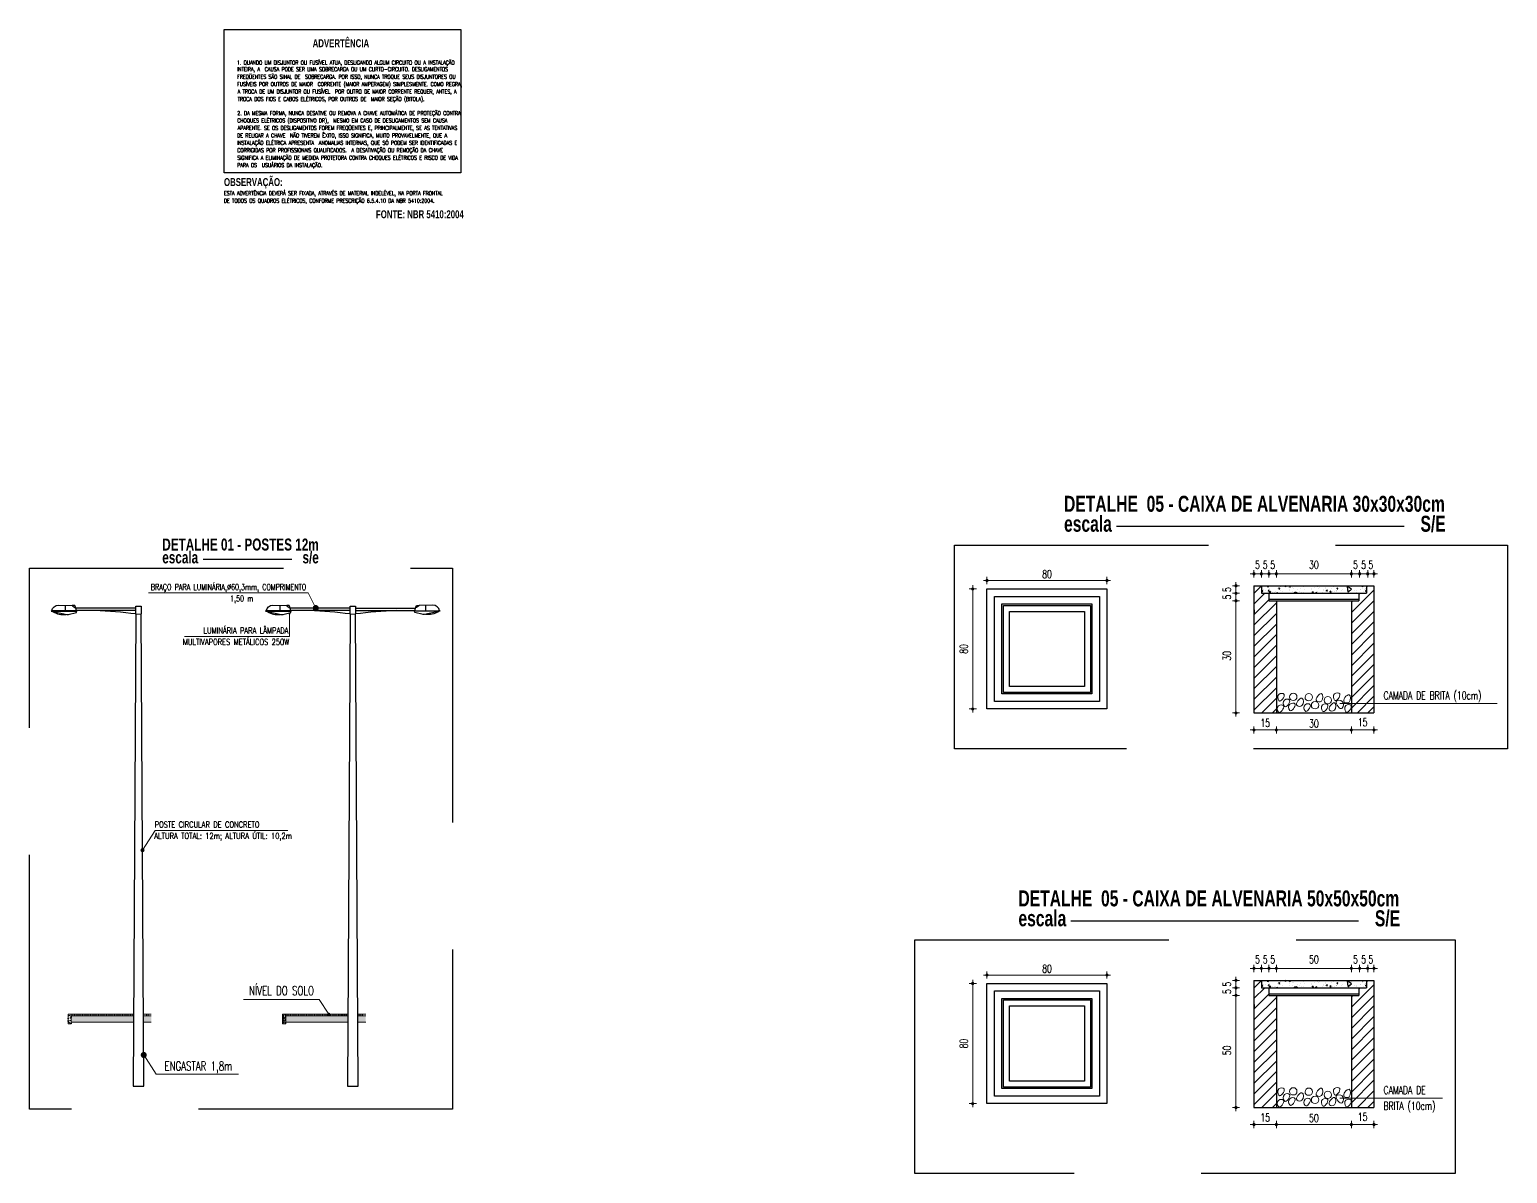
# Model space of a CAD drawing. Header units: millimetres. Extents: x 214 to 1190, y -192 to 1092.
# Drawn here: x 812.22 to 849.17, y 58.65 to 87.23 of the extents above; entities that cross this region are included whole.
import ezdxf
from ezdxf.enums import TextEntityAlignment as Align

# ---------------------------------------------------------------- set-up
doc = ezdxf.new("R2010")
doc.units = ezdxf.units.MM
doc.linetypes.add('OCULTA2', pattern=[4.7625, 3.175, -1.5875])
for name, color, linetype, lineweight in [('I-ARQ', 8, 'Continuous', 0), ('I-CAIXAS', 3, 'Continuous', 30), ('I-LIN_CHAMADA', 9, 'Continuous', 9), ('I-LUMINÁRIA_EXT', 4, 'Continuous', 25), ('I-POSTES', 4, 'Continuous', 25), ('I-TEXTOS', 2, 'Continuous', 25)]:
    doc.layers.add(name, color=color, linetype=linetype, lineweight=lineweight)
doc.styles.add('50', font='ROMANS.SHX', dxfattribs={"width": 0.7, "height": 0.1})
doc.styles.add('ROMANS', font='ROMANS.SHX', dxfattribs={"height": 0.25})
doc.styles.add('SANSSERIFBOLD', font='sasb____.pfb')
pattern_1 = [(82.5, (-244.28382, 263.71158), (-0.0285905079, 0.0267802791), [0, -0.0308864, 0, -0.034544, 0, -0.03302]), (52.5, (-244.28382, 263.71158), (-0.0151208742, 0.065978628), [0, -0.0166624, 0, -0.0278384, 0, -0.010668]), (12.5, (-244.301493, 263.693907), (0.0446639861, 0.044826585), [0, -0.01016, 0, -0.036576, 0, -0.047752]), (2.5, (-244.301493, 263.69391), (0.0305824887, 0.0558040625), [0, -0.00508, 0, -0.0239776, 0, -0.027432])]
pattern_2 = [(82.5, (1649.355626, -1238.875858), (-0.0285905079, 0.0267802791), [0, -0.0308864, 0, -0.034544, 0, -0.03302]), (52.5, (1649.355626, -1238.87586), (-0.0151208742, 0.0659786281), [0, -0.0166624, 0, -0.0278384, 0, -0.010668]), (12.5, (1649.337953, -1238.89353), (0.0446639861, 0.04482658495), [0, -0.01016, 0, -0.036576, 0, -0.047752]), (2.5, (1649.337953, -1238.89353), (0.0305824887, 0.0558040625), [0, -0.00508, 0, -0.0239776, 0, -0.027432])]

# ---------------------------------------------------------------- blocks, each defined once
blk = doc.blocks.new('DOT')
for p, q in [((1.5, 0), (-1.5, 0)), ((0, -1.5), (0, 1.5))]:
    blk.add_line(p, q)
blk.add_circle((0, 0), 0.5)
blk = doc.blocks.new('*X103')
at = {"color": 0}
for p, q in [((52.1331, 182.3296), (52.1298, 182.367)), ((52.1562, 182.3489), (52.13, 182.367)), ((51.5654, 182.3344), (51.5552, 182.3414)), ((51.5552, 182.3259), (51.5653, 182.3344)), ((51.8374, 182.3285), (51.8374, 182.3285)), ((51.9825, 182.3531), (51.9825, 182.3531)), ((52.0102, 182.3331), (52.0102, 182.3331)), ((52.1331, 182.3296), (52.1561, 182.3489)), ((52.2506, 182.3533), (52.2506, 182.3533))]:
    blk.add_line(p, q, dxfattribs=at)
blk = doc.blocks.new('*X104')
at = {"color": 0}
for p, q in [((51.5975, 182.3614), (51.5968, 182.3689)), ((51.6022, 182.3652), (51.597, 182.3688)), ((51.5975, 182.3614), (51.6021, 182.3653)), ((51.616, 182.3659), (51.616, 182.3659)), ((51.6485, 182.3673), (51.6485, 182.3673)), ((51.6612, 182.3671), (51.6612, 182.3671)), ((51.7002, 182.3695), (51.7002, 182.3695)), ((51.7156, 182.3643), (51.715, 182.371)), ((51.7156, 182.3643), (51.7202, 182.3682)), ((51.7204, 182.3681), (51.7161, 182.371)), ((51.7425, 182.3636), (51.7456, 182.3705)), ((51.7425, 182.3636), (51.7484, 182.3648)), ((51.7486, 182.3647), (51.7457, 182.3704)), ((51.8338, 182.3672), (51.8335, 182.371)), ((51.8338, 182.3672), (51.8383, 182.371)), ((51.8385, 182.371), (51.8385, 182.371)), ((51.8568, 182.3675), (51.8568, 182.3675)), ((51.8686, 182.3687), (51.8686, 182.3687)), ((51.9519, 182.3701), (51.9519, 182.371)), ((51.9519, 182.3701), (51.953, 182.371)), ((52.069, 182.3665), (52.069, 182.3665)), ((52.0759, 182.3703), (52.0759, 182.3703)), ((52.0813, 182.3671), (52.0813, 182.3671)), ((52.13, 182.3638), (52.133, 182.3707)), ((52.13, 182.3638), (52.1359, 182.365)), ((52.136, 182.3649), (52.1332, 182.3707)), ((52.2289, 182.3648), (52.2288, 182.371)), ((52.2289, 182.3648), (52.2362, 182.3701)), ((52.2363, 182.37), (52.2351, 182.371)), ((51.5689, 182.3438), (51.5689, 182.3438)), ((51.5822, 182.3408), (51.5822, 182.3408)), ((51.6012, 182.3362), (51.6042, 182.343)), ((51.6012, 182.3362), (51.6071, 182.3373)), ((51.6014, 182.3277), (51.6014, 182.3277)), ((51.6072, 182.3373), (51.6044, 182.343)), ((51.6066, 182.3462), (51.6066, 182.3462)), ((51.6073, 182.3513), (51.6073, 182.3513)), ((51.6104, 182.3233), (51.6101, 182.3346)), ((51.6178, 182.3286), (51.6103, 182.3346)), ((51.6104, 182.3233), (51.6176, 182.3287)), ((51.63, 182.3269), (51.63, 182.3269)), ((51.6434, 182.327), (51.6434, 182.327)), ((51.6495, 182.3317), (51.6495, 182.3317)), ((51.6602, 182.321), (51.6598, 182.3255)), ((51.6652, 182.3218), (51.66, 182.3255)), ((51.6641, 182.321), (51.6651, 182.3219)), ((51.6649, 182.3517), (51.6649, 182.3517)), ((51.6661, 182.3212), (51.6661, 182.3212)), ((51.6719, 182.3499), (51.6749, 182.3567)), ((51.6719, 182.3499), (51.6777, 182.351)), ((51.6779, 182.351), (51.675, 182.3567)), ((51.6827, 182.3631), (51.6827, 182.3631)), ((51.6839, 182.3427), (51.6839, 182.3427)), ((51.6974, 182.3356), (51.6974, 182.3356)), ((51.738, 182.3604), (51.738, 182.3604)), ((51.7395, 182.3244), (51.7395, 182.3244)), ((51.7444, 182.3494), (51.7444, 182.3494)), ((51.7455, 182.3396), (51.7455, 182.3396)), ((51.7607, 182.336), (51.7607, 182.336)), ((51.7608, 182.3596), (51.7608, 182.3596)), ((51.7688, 182.3548), (51.7688, 182.3548)), ((51.772, 182.3259), (51.772, 182.3259)), ((51.7786, 182.321), (51.778, 182.3284)), ((51.7834, 182.3247), (51.7781, 182.3284)), ((51.7788, 182.321), (51.7832, 182.3248)), ((51.7874, 182.321), (51.7873, 182.3271)), ((51.7949, 182.3212), (51.7874, 182.3271)), ((51.7934, 182.3434), (51.7934, 182.3434)), ((51.7945, 182.321), (51.7948, 182.3212)), ((51.8057, 182.3355), (51.8057, 182.3355)), ((51.8147, 182.3529), (51.8147, 182.3529)), ((51.8237, 182.3281), (51.8237, 182.3281)), ((51.8374, 182.3285), (51.8374, 182.3285)), ((51.8415, 182.3475), (51.8415, 182.3475)), ((51.8674, 182.3218), (51.8674, 182.3218)), ((51.8894, 182.3513), (51.8894, 182.3513)), ((51.8912, 182.3443), (51.8912, 182.3443)), ((51.8918, 182.3272), (51.8918, 182.3272)), ((51.8968, 182.3238), (51.8961, 182.3313)), ((51.9015, 182.3277), (51.8963, 182.3313)), ((51.8968, 182.3238), (51.9014, 182.3277)), ((51.8972, 182.3313), (51.8972, 182.3313)), ((51.9067, 182.3579), (51.9067, 182.3579)), ((51.918, 182.3226), (51.921, 182.3295)), ((51.918, 182.3226), (51.9238, 182.3238)), ((51.924, 182.3237), (51.9211, 182.3294)), ((51.9296, 182.3327), (51.9296, 182.3327)), ((51.9311, 182.3633), (51.9311, 182.3633)), ((51.9374, 182.3554), (51.9374, 182.3554)), ((51.9453, 182.3619), (51.9453, 182.3619)), ((51.9621, 182.3289), (51.9621, 182.3289)), ((51.9679, 182.3441), (51.9679, 182.3441)), ((51.968, 182.3375), (51.968, 182.3375)), ((51.9814, 182.335), (51.9814, 182.335)), ((51.9853, 182.3592), (51.9853, 182.3592)), ((51.9886, 182.3364), (51.9917, 182.3432)), ((51.9886, 182.3364), (51.9945, 182.3375)), ((51.9947, 182.3375), (51.9918, 182.3432)), ((52.0149, 182.3267), (52.0143, 182.3342)), ((52.0197, 182.3306), (52.0144, 182.3342)), ((52.0149, 182.3267), (52.0195, 182.3306)), ((52.022, 182.3544), (52.022, 182.3544)), ((52.0296, 182.3303), (52.0296, 182.3303)), ((52.0334, 182.3633), (52.0334, 182.3633)), ((52.0447, 182.33), (52.0447, 182.33)), ((52.054, 182.3357), (52.054, 182.3357)), ((52.0548, 182.3382), (52.0548, 182.3382)), ((52.0581, 182.3368), (52.0581, 182.3368)), ((52.0593, 182.3501), (52.0624, 182.357)), ((52.0593, 182.3501), (52.0652, 182.3512)), ((52.0653, 182.3512), (52.0625, 182.3569)), ((52.0873, 182.3396), (52.0873, 182.3396)), ((52.0986, 182.3459), (52.0986, 182.3459)), ((52.1213, 182.3215), (52.1213, 182.3215)), ((52.1302, 182.3526), (52.1302, 182.3526)), ((52.1331, 182.3296), (52.1324, 182.3371)), ((52.1378, 182.3335), (52.1326, 182.3371)), ((52.1331, 182.3296), (52.1377, 182.3335)), ((52.1387, 182.3247), (52.1387, 182.3247)), ((52.139, 182.3419), (52.139, 182.3419)), ((52.1527, 182.3635), (52.1527, 182.3635)), ((52.154, 182.3447), (52.154, 182.3447)), ((52.1754, 182.3391), (52.1754, 182.3391)), ((52.1866, 182.3285), (52.1866, 182.3285)), ((52.1919, 182.3388), (52.1919, 182.3388)), ((52.2125, 182.3451), (52.2125, 182.3451)), ((52.2163, 182.3443), (52.2163, 182.3443)), ((52.2294, 182.356), (52.2294, 182.356)), ((52.2347, 182.3326), (52.2347, 182.3326)), ((52.2449, 182.3465), (52.2449, 182.3465)), ((52.25, 182.3526), (52.25, 182.3526)), ((52.2513, 182.3326), (52.2506, 182.34)), ((52.2552, 182.3369), (52.2507, 182.34)), ((52.2513, 182.3326), (52.2552, 182.3358)), ((52.252, 182.3316), (52.252, 182.3316)), ((52.2531, 182.325), (52.2531, 182.325))]:
    blk.add_line(p, q, dxfattribs=at)
blk = doc.blocks.new('viaria')
at = {"ltscale": 10}
for p, q in [((-174.857, -1987.302), (-174.857, -1987.135)), ((-175.303, -1987.322), (-174.507, -1987.322))]:
    blk.add_line(p, q, dxfattribs=at)
for points in [[(-175.285, -1987.302, -0.398556), (-175.083, -1987.132), (-174.65, -1987.138, 0.216343), (-174.54, -1987.206)], [(-174.526, -1987.302, 0.134831), (-174.569, -1987.141), (-174.648, -1987.141)], [(-175.307, -1987.317), (-175.303, -1987.322), (-174.82, -1987.422, 0.119614), (-174.763, -1987.419)], [(-175.252, -1987.333, 0.176119), (-174.846, -1987.417)]]:
    blk.add_lwpolyline(points, format="xyb", dxfattribs=at)
blk.add_lwpolyline([(-174.772, -1987.421), (-174.517, -1987.356), (-174.507, -1987.322), (-174.507, -1987.317), (-174.516, -1987.302), (-175.298, -1987.302), (-175.307, -1987.317), (-174.507, -1987.317)], dxfattribs=at)

msp = doc.modelspace()

# ---------------------------------------------------------------- hatches: boundary and pattern name
at = {"layer": 'I-ARQ'}
h = msp.add_hatch(dxfattribs=at)
h.set_pattern_fill('AR-CONC', color=256, scale=0.0008, style=0)
h.set_pattern_definition([(50, (813.18595, 62.38676), (0.14575, -0.01275), [0.01524, -0.16764]), (355, (813.18595, 62.38676), (-0.02819, 0.152845), [0.01219, -0.13411]), (100.45, (813.1981, 62.3857), (0.117554, 0.14009), [0.01295, -0.14247]), (46.18, (813.18595, 62.4274), (0.21686, -0.03363), [0.02286, -0.25146]), (96.64, (813.20402, 62.4246), (0.18992, 0.19794), [0.01943, -0.21371]), (351.18, (813.18595, 62.4274), (0.18992, 0.19794), [0.01829, -0.20117]), (21, (813.20627, 62.41724), (0.12129, -0.08181), [0.01524, -0.16764]), (326, (813.20627, 62.41724), (0.04944, 0.14735), [0.01219, -0.13411]), (71.45, (813.21638, 62.41042), (0.17073, 0.06554), [0.01295, -0.14247]), (37.5, (813.18595, 62.38676), (0.002471, 0.067644), [0, -0.132486, 0, -0.136144, 0, -0.13462]), (7.5, (813.18595, 62.38676), (0.053456, 0.080144), [0, -0.077622, 0, -0.129438, 0, -0.051308]), (327.5, (813.140635, 62.38676), (0.108472, -0.004583), [0, -0.0508, 0, -0.158496, 0, -0.210312]), (317.5, (813.120315, 62.38676), (0.118503, 0.02034), [0, -0.06604, 0, -0.105258, 0, -0.149352])])
h.paths.add_polyline_path([(813.266, 62.627), (813.186, 62.627), (813.186, 62.547), (813.186, 62.387), (813.266, 62.387)])
h = msp.add_hatch(dxfattribs=at)
h.set_pattern_fill('AR-SAND', color=256, scale=0.0008, angle=45, style=0)
h.set_pattern_definition([(82.5, (952.26932, 1662.54371), (-0.0285905079, 0.0267802791), [0, -0.0308864, 0, -0.034544, 0, -0.03302]), (52.5, (952.26932, 1662.54371), (-0.0151208742, 0.0659786281), [0, -0.0166624, 0, -0.0278384, 0, -0.010668]), (12.5, (952.251646, 1662.526038), (0.0446639861, 0.04482658495), [0, -0.01016, 0, -0.036576, 0, -0.047752]), (2.5, (952.251646, 1662.52604), (0.0305824887, 0.0558040625), [0, -0.00508, 0, -0.0239776, 0, -0.027432])])
h.paths.add_polyline_path([(814.819, 62.427), (814.82, 62.587), (813.266, 62.587), (813.266, 62.427)])
h.paths.add_polyline_path([(815.266, 62.427), (815.266, 62.587), (815.072, 62.587), (815.073, 62.427)])
h = msp.add_hatch(dxfattribs=at)
h.set_pattern_fill('AR-SAND', color=256, scale=0.0008, angle=45, style=0)
h.set_pattern_definition(pattern_2)
h.paths.add_polyline_path([(818.625, 62.627), (818.545, 62.627), (818.545, 62.547), (818.545, 62.387), (818.625, 62.387)])
h = msp.add_hatch(dxfattribs=at)
h.set_pattern_fill('AR-SAND', color=256, scale=0.0008, angle=45, style=0)
h.set_pattern_definition(pattern_2)
h.paths.add_polyline_path([(818.625, 62.627), (818.545, 62.627), (818.545, 62.547), (818.545, 62.387), (818.625, 62.387)])
h = msp.add_hatch(dxfattribs=at)
h.set_pattern_fill('AR-SAND', color=256, scale=0.0008, angle=45, style=0)
h.set_pattern_definition(pattern_1)
h.paths.add_polyline_path([(820.178, 62.427), (820.179, 62.587), (818.625, 62.587), (818.625, 62.427)])
h.paths.add_polyline_path([(820.625, 62.427), (820.625, 62.587), (820.432, 62.587), (820.433, 62.427)])
h = msp.add_hatch(dxfattribs=at)
h.set_pattern_fill('AR-SAND', color=256, scale=0.0008, angle=45, style=0)
h.set_pattern_definition(pattern_1)
h.paths.add_polyline_path([(820.178, 62.427), (820.179, 62.587), (818.625, 62.587), (818.625, 62.427)])
h.paths.add_polyline_path([(820.625, 62.427), (820.625, 62.587), (820.432, 62.587), (820.433, 62.427)])
at = {"layer": 'I-LIN_CHAMADA'}
h = msp.add_hatch(color=256, dxfattribs=at)
edge = h.paths.add_edge_path()
edge.add_arc((819.376, 72.776), 0.0762, 0, 360)
h = msp.add_hatch(color=256, dxfattribs=at)
edge = h.paths.add_edge_path()
edge.add_arc((818.719, 72.64), 0.0254, 0, 360)
for points in [[(815.097, 66.726, -1), (814.995, 66.726, -1)], [(819.667, 62.627, 1), (819.744, 62.627, 1)], [(819.686, 62.627, 1), (819.724, 62.627, 1)], [(819.686, 62.627, 1), (819.724, 62.627, 1)]]:
    msp.add_hatch(color=256, dxfattribs=at).paths.add_polyline_path(points)
h = msp.add_hatch(color=256, dxfattribs=at)
edge = h.paths.add_edge_path()
edge.add_arc((815.077, 61.609), 0.0762, 0, 360)

# ---------------------------------------------------------------- linework, layer by layer
at = {"linetype": 'OCULTA2', "ltscale": 2}
for p, q in [((817.09, 87.23), (823.006, 87.23)), ((817.09, 83.648), (817.09, 87.23)), ((823.006, 87.23), (823.006, 83.648)), ((823.006, 83.648), (817.09, 83.648))]:
    msp.add_line(p, q, dxfattribs=at)
at = {"ltscale": 10}
for p, q in [((814.88, 72.627), (814.881, 72.827)), ((814.881, 72.827), (815.009, 72.827)), ((815.009, 72.827), (815.01, 72.628)), ((820.24, 72.627), (820.241, 72.827)), ((820.241, 72.827), (820.369, 72.827)), ((820.369, 72.827), (820.37, 72.628)), ((814.88, 72.627), (815.01, 72.628)), ((820.24, 72.627), (820.37, 72.628))]:
    msp.add_line(p, q, dxfattribs=at)
for p, q in [((814.881, 72.776), (813.381, 72.776)), ((814.881, 72.776), (813.381, 72.776)), ((814.881, 72.716), (813.389, 72.716)), ((814.881, 72.716), (813.389, 72.716)), ((820.24, 72.776), (818.74, 72.776)), ((820.24, 72.776), (818.74, 72.776)), ((820.24, 72.716), (818.748, 72.716)), ((820.24, 72.716), (818.748, 72.716)), ((820.369, 72.776), (821.869, 72.776)), ((820.369, 72.776), (821.869, 72.776)), ((820.369, 72.716), (821.861, 72.716)), ((820.369, 72.716), (821.861, 72.716)), ((819.985, 62.587), (819.985, 62.627)), ((819.985, 62.587), (819.985, 62.627)), ((819.985, 62.587), (819.985, 62.627)), ((820.025, 62.587), (820.025, 62.627)), ((820.025, 62.587), (820.025, 62.627)), ((820.025, 62.587), (820.025, 62.627)), ((820.065, 62.587), (820.065, 62.627)), ((820.065, 62.587), (820.065, 62.627)), ((820.065, 62.587), (820.065, 62.627)), ((820.105, 62.587), (820.105, 62.627)), ((820.105, 62.587), (820.105, 62.627)), ((820.105, 62.587), (820.105, 62.627)), ((820.145, 62.587), (820.145, 62.627)), ((820.145, 62.587), (820.145, 62.627)), ((820.145, 62.587), (820.145, 62.627))]:
    msp.add_line(p, q)
at = {"linetype": 'OCULTA2', "ltscale": 2}
for points in [[(835.342, 74.348), (849.168, 74.348), (849.168, 69.256), (835.342, 69.256)], [(812.222, 73.77), (822.799, 73.77), (822.799, 60.259), (812.222, 60.259)], [(834.357, 64.489), (847.861, 64.489), (847.861, 58.649), (834.357, 58.649)]]:
    msp.add_lwpolyline(points, close=True, dxfattribs=at)
for centre, start, end in [((813.06, 57.691), 83.0532, 86.951), ((813.06, 57.691), 83.0532, 86.951), ((818.419, 57.691), 83.0532, 86.951), ((818.419, 57.691), 83.0532, 86.951), ((822.19, 57.691), 93.049, 96.9468), ((822.19, 57.691), 93.049, 96.9468)]:
    msp.add_arc(centre, 15.047, start, end)
at = {"layer": 'I-ARQ'}
for p, q in [((813.186, 62.627), (813.186, 62.387)), ((813.266, 62.627), (813.186, 62.627)), ((813.186, 62.627), (813.186, 62.547)), ((813.266, 62.387), (813.266, 62.627)), ((813.266, 62.627), (814.82, 62.627)), ((813.266, 62.587), (814.82, 62.587)), ((813.306, 62.587), (813.306, 62.627)), ((813.346, 62.587), (813.346, 62.627)), ((813.386, 62.587), (813.386, 62.627)), ((813.426, 62.587), (813.426, 62.627)), ((813.466, 62.587), (813.466, 62.627)), ((813.506, 62.587), (813.506, 62.627)), ((813.546, 62.587), (813.546, 62.627)), ((813.586, 62.587), (813.586, 62.627)), ((813.626, 62.587), (813.626, 62.627)), ((813.666, 62.587), (813.666, 62.627)), ((813.706, 62.587), (813.706, 62.627)), ((813.746, 62.587), (813.746, 62.627)), ((813.786, 62.587), (813.786, 62.627)), ((813.826, 62.587), (813.826, 62.627)), ((813.866, 62.587), (813.866, 62.627)), ((813.906, 62.587), (813.906, 62.627)), ((813.946, 62.587), (813.946, 62.627)), ((813.986, 62.587), (813.986, 62.627)), ((814.026, 62.587), (814.026, 62.627)), ((814.066, 62.587), (814.066, 62.627)), ((814.106, 62.587), (814.106, 62.627)), ((814.146, 62.587), (814.146, 62.627)), ((814.186, 62.587), (814.186, 62.627)), ((814.226, 62.587), (814.226, 62.627)), ((814.266, 62.587), (814.266, 62.627)), ((814.306, 62.587), (814.306, 62.627)), ((814.346, 62.587), (814.346, 62.627)), ((814.386, 62.587), (814.386, 62.627)), ((814.426, 62.587), (814.426, 62.627)), ((814.466, 62.587), (814.466, 62.627)), ((814.506, 62.587), (814.506, 62.627)), ((814.546, 62.587), (814.546, 62.627)), ((814.586, 62.587), (814.586, 62.627)), ((814.626, 62.587), (814.626, 62.627)), ((814.666, 62.587), (814.666, 62.627)), ((814.706, 62.587), (814.706, 62.627)), ((814.746, 62.587), (814.746, 62.627)), ((814.786, 62.587), (814.786, 62.627)), ((815.072, 62.627), (815.266, 62.627)), ((815.072, 62.587), (815.266, 62.587)), ((815.146, 62.587), (815.146, 62.627)), ((815.186, 62.587), (815.186, 62.627)), ((818.545, 62.627), (818.545, 62.387)), ((818.625, 62.627), (818.545, 62.627)), ((818.545, 62.627), (818.545, 62.547)), ((818.545, 62.627), (818.545, 62.387)), ((818.625, 62.627), (818.545, 62.627)), ((818.545, 62.627), (818.545, 62.547)), ((818.625, 62.387), (818.625, 62.627)), ((818.625, 62.627), (820.18, 62.627)), ((818.625, 62.387), (818.625, 62.627)), ((818.625, 62.627), (820.18, 62.627)), ((818.625, 62.587), (820.179, 62.587)), ((818.625, 62.587), (820.179, 62.587)), ((818.665, 62.587), (818.665, 62.627)), ((818.665, 62.587), (818.665, 62.627)), ((818.705, 62.587), (818.705, 62.627)), ((818.705, 62.587), (818.705, 62.627)), ((818.745, 62.587), (818.745, 62.627)), ((818.745, 62.587), (818.745, 62.627)), ((818.785, 62.587), (818.785, 62.627)), ((818.785, 62.587), (818.785, 62.627)), ((818.825, 62.587), (818.825, 62.627)), ((818.825, 62.587), (818.825, 62.627)), ((818.865, 62.587), (818.865, 62.627)), ((818.865, 62.587), (818.865, 62.627)), ((818.905, 62.587), (818.905, 62.627)), ((818.905, 62.587), (818.905, 62.627)), ((818.945, 62.587), (818.945, 62.627)), ((818.945, 62.587), (818.945, 62.627)), ((818.985, 62.587), (818.985, 62.627)), ((818.985, 62.587), (818.985, 62.627)), ((819.025, 62.587), (819.025, 62.627)), ((819.025, 62.587), (819.025, 62.627)), ((819.065, 62.587), (819.065, 62.627)), ((819.065, 62.587), (819.065, 62.627)), ((819.105, 62.587), (819.105, 62.627)), ((819.105, 62.587), (819.105, 62.627)), ((819.145, 62.587), (819.145, 62.627)), ((819.145, 62.587), (819.145, 62.627)), ((819.185, 62.587), (819.185, 62.627)), ((819.185, 62.587), (819.185, 62.627)), ((819.225, 62.587), (819.225, 62.627)), ((819.225, 62.587), (819.225, 62.627)), ((819.265, 62.587), (819.265, 62.627)), ((819.265, 62.587), (819.265, 62.627)), ((819.305, 62.587), (819.305, 62.627)), ((819.305, 62.587), (819.305, 62.627)), ((819.345, 62.587), (819.345, 62.627)), ((819.345, 62.587), (819.345, 62.627)), ((819.385, 62.587), (819.385, 62.627)), ((819.385, 62.587), (819.385, 62.627)), ((819.425, 62.587), (819.425, 62.627)), ((819.425, 62.587), (819.425, 62.627)), ((819.465, 62.587), (819.465, 62.627)), ((819.465, 62.587), (819.465, 62.627)), ((819.505, 62.587), (819.505, 62.627)), ((819.505, 62.587), (819.505, 62.627)), ((819.545, 62.587), (819.545, 62.627)), ((819.545, 62.587), (819.545, 62.627)), ((819.585, 62.587), (819.585, 62.627)), ((819.585, 62.587), (819.585, 62.627)), ((819.625, 62.587), (819.625, 62.627)), ((819.625, 62.587), (819.625, 62.627)), ((819.665, 62.587), (819.665, 62.627)), ((819.665, 62.587), (819.665, 62.627)), ((819.705, 62.587), (819.705, 62.627)), ((819.705, 62.587), (819.705, 62.627)), ((819.745, 62.587), (819.745, 62.627)), ((819.745, 62.587), (819.745, 62.627)), ((819.785, 62.587), (819.785, 62.627)), ((819.785, 62.587), (819.785, 62.627)), ((819.825, 62.587), (819.825, 62.627)), ((819.825, 62.587), (819.825, 62.627)), ((819.865, 62.587), (819.865, 62.627)), ((819.865, 62.587), (819.865, 62.627)), ((819.905, 62.587), (819.905, 62.627)), ((819.905, 62.587), (819.905, 62.627)), ((819.945, 62.587), (819.945, 62.627)), ((819.945, 62.587), (819.945, 62.627)), ((820.431, 62.627), (820.625, 62.627)), ((820.431, 62.627), (820.625, 62.627)), ((820.432, 62.587), (820.625, 62.587)), ((820.432, 62.587), (820.625, 62.587)), ((820.465, 62.587), (820.465, 62.627)), ((820.465, 62.587), (820.465, 62.627)), ((820.505, 62.587), (820.505, 62.627)), ((820.505, 62.587), (820.505, 62.627)), ((820.545, 62.587), (820.545, 62.627)), ((820.545, 62.587), (820.545, 62.627)), ((813.186, 62.387), (813.266, 62.387)), ((813.266, 62.427), (814.819, 62.427)), ((815.073, 62.427), (815.266, 62.427)), ((818.545, 62.387), (818.625, 62.387)), ((818.545, 62.387), (818.625, 62.387)), ((818.625, 62.427), (820.178, 62.427)), ((818.625, 62.427), (820.178, 62.427)), ((820.433, 62.427), (820.625, 62.427)), ((820.433, 62.427), (820.625, 62.427))]:
    msp.add_line(p, q, dxfattribs=at)
at = {"layer": 'I-CAIXAS'}
for p, q in [((836.157, 73.254), (839.157, 73.254)), ((836.157, 70.254), (836.157, 73.254)), ((839.157, 73.254), (839.157, 70.254)), ((842.83, 73.332), (845.83, 73.332)), ((842.83, 73.332), (842.83, 70.157)), ((843.018, 73.332), (843.018, 73.145)), ((845.643, 73.301), (845.674, 73.332)), ((845.643, 73.332), (845.643, 73.145)), ((845.83, 73.332), (845.83, 70.157)), ((836.345, 73.067), (838.97, 73.067)), ((836.345, 70.442), (836.345, 73.067)), ((836.532, 72.879), (838.782, 72.879)), ((836.532, 70.629), (836.532, 72.879)), ((836.57, 72.842), (838.745, 72.842)), ((836.57, 70.667), (836.57, 72.842)), ((838.745, 72.842), (838.745, 70.667)), ((838.782, 72.879), (838.782, 70.629)), ((838.97, 73.067), (838.97, 70.442)), ((843.018, 73.145), (845.643, 73.145)), ((843.205, 73.145), (843.205, 72.957)), ((843.205, 72.995), (845.455, 72.995)), ((843.205, 72.957), (845.455, 72.957)), ((843.393, 72.957), (843.393, 70.157)), ((845.268, 72.926), (845.299, 72.957)), ((845.268, 72.957), (845.268, 70.157)), ((845.455, 73.145), (845.455, 72.957)), ((845.455, 73.114), (845.486, 73.145)), ((836.72, 72.692), (838.595, 72.692)), ((836.72, 70.817), (836.72, 72.692)), ((838.595, 72.692), (838.595, 70.817)), ((842.835, 72.731), (842.835, 72.656)), ((845.827, 72.731), (845.827, 72.656)), ((838.782, 70.629), (836.532, 70.629)), ((838.745, 70.667), (836.57, 70.667)), ((838.595, 70.817), (836.72, 70.817)), ((839.157, 70.254), (836.157, 70.254)), ((838.97, 70.442), (836.345, 70.442)), ((842.83, 70.157), (845.83, 70.157)), ((836.157, 63.395), (839.157, 63.395)), ((836.157, 60.395), (836.157, 63.395)), ((836.345, 63.208), (838.97, 63.208)), ((836.345, 60.583), (836.345, 63.208)), ((838.97, 63.208), (838.97, 60.583)), ((839.157, 63.395), (839.157, 60.395)), ((842.83, 63.473), (845.83, 63.473)), ((842.83, 63.473), (842.83, 60.298)), ((843.018, 63.473), (843.018, 63.286)), ((843.018, 63.286), (845.643, 63.286)), ((843.205, 63.286), (843.205, 63.098)), ((845.455, 63.286), (845.455, 63.098)), ((845.455, 63.255), (845.486, 63.286)), ((845.643, 63.442), (845.674, 63.473)), ((845.643, 63.473), (845.643, 63.286)), ((845.83, 63.473), (845.83, 60.298)), ((836.532, 63.02), (838.782, 63.02)), ((836.532, 60.77), (836.532, 63.02)), ((836.57, 62.983), (838.745, 62.983)), ((836.57, 60.808), (836.57, 62.983)), ((836.72, 62.833), (838.595, 62.833)), ((836.72, 60.958), (836.72, 62.833)), ((838.595, 62.833), (838.595, 60.958)), ((838.745, 62.983), (838.745, 60.808)), ((838.782, 63.02), (838.782, 60.77)), ((842.835, 62.872), (842.835, 62.797)), ((843.205, 63.136), (845.455, 63.136)), ((843.205, 63.098), (845.455, 63.098)), ((843.393, 63.098), (843.393, 60.298)), ((845.268, 63.067), (845.299, 63.098)), ((845.268, 63.098), (845.268, 60.298)), ((845.827, 62.872), (845.827, 62.797)), ((838.782, 60.77), (836.532, 60.77)), ((838.745, 60.808), (836.57, 60.808)), ((838.595, 60.958), (836.72, 60.958)), ((839.157, 60.395), (836.157, 60.395)), ((838.97, 60.583), (836.345, 60.583)), ((842.83, 60.298), (845.83, 60.298))]:
    msp.add_line(p, q, dxfattribs=at)
at = {"layer": 'I-CAIXAS', "color": 9, "lineweight": 0}
for p, q in [((842.83, 73.14), (843.018, 73.328)), ((845.268, 72.661), (845.83, 73.224)), ((842.83, 72.875), (843.1, 73.145)), ((842.83, 72.61), (843.205, 72.985)), ((842.83, 72.345), (843.393, 72.907)), ((845.268, 72.396), (845.83, 72.958)), ((842.83, 72.08), (843.393, 72.642)), ((845.268, 72.131), (845.83, 72.693)), ((845.268, 71.866), (845.83, 72.428)), ((842.83, 71.815), (843.393, 72.377)), ((842.83, 71.549), (843.393, 72.112)), ((845.268, 71.6), (845.83, 72.163)), ((842.83, 71.284), (843.393, 71.847)), ((845.268, 71.335), (845.83, 71.898)), ((842.83, 71.019), (843.393, 71.582)), ((842.83, 70.754), (843.393, 71.316)), ((845.268, 71.07), (845.83, 71.633)), ((845.268, 70.805), (845.83, 71.367)), ((842.83, 70.489), (843.393, 71.051)), ((845.268, 70.54), (845.83, 71.102)), ((842.83, 70.224), (843.393, 70.786)), ((845.268, 70.275), (845.83, 70.837)), ((845.416, 70.157), (845.83, 70.572)), ((843.029, 70.157), (843.393, 70.521)), ((843.294, 70.157), (843.393, 70.256)), ((845.681, 70.157), (845.83, 70.307)), ((842.83, 63.281), (843.018, 63.469)), ((842.83, 63.016), (843.1, 63.286)), ((845.268, 62.802), (845.83, 63.364)), ((842.83, 62.751), (843.205, 63.126)), ((842.83, 62.486), (843.393, 63.048)), ((845.268, 62.537), (845.83, 63.099)), ((845.268, 62.272), (845.83, 62.834)), ((842.83, 62.221), (843.393, 62.783)), ((842.83, 61.955), (843.393, 62.518)), ((845.268, 62.006), (845.83, 62.569)), ((842.83, 61.69), (843.393, 62.253)), ((845.268, 61.741), (845.83, 62.304)), ((842.83, 61.425), (843.393, 61.988)), ((842.83, 61.16), (843.393, 61.722)), ((845.268, 61.476), (845.83, 62.039)), ((845.268, 61.211), (845.83, 61.774)), ((842.83, 60.895), (843.393, 61.457)), ((845.268, 60.946), (845.83, 61.508)), ((842.83, 60.63), (843.393, 61.192)), ((845.268, 60.681), (845.83, 61.243)), ((845.268, 60.416), (845.83, 60.978)), ((842.83, 60.364), (843.393, 60.927)), ((843.029, 60.298), (843.393, 60.662)), ((845.416, 60.298), (845.83, 60.713)), ((843.294, 60.298), (843.393, 60.397)), ((845.681, 60.298), (845.83, 60.448))]:
    msp.add_line(p, q, dxfattribs=at)
for points, start_tangent, end_tangent in [([(843.454, 70.462), (843.454, 70.619), (843.585, 70.619), (843.454, 70.462)], (-0.62762, 0.77852), (-0.62762, 0.77852)), ([(843.748, 70.491), (843.881, 70.491), (843.881, 70.625), (843.751, 70.625), (843.748, 70.491)], (0.788694, -0.614785), (0.788694, -0.614785)), ([(844.133, 70.483), (844.267, 70.483), (844.267, 70.616), (844.136, 70.616), (844.133, 70.483)], (0.788694, -0.614785), (0.788694, -0.614785)), ([(844.399, 70.453), (844.519, 70.453), (844.519, 70.637), (844.399, 70.453)], (0.725188, -0.688551), (0.725188, -0.688551)), ([(844.61, 70.406), (844.744, 70.406), (844.744, 70.539), (844.613, 70.539), (844.61, 70.406)], (0.788694, -0.614785), (0.788694, -0.614785)), ([(844.845, 70.474), (844.845, 70.631), (844.975, 70.631), (844.845, 70.474)], (-0.62762, 0.77852), (-0.62762, 0.77852)), ([(845.087, 70.426), (845.207, 70.426), (845.207, 70.611), (845.087, 70.426)], (0.725188, -0.688551), (0.725188, -0.688551)), ([(843.443, 70.177), (843.443, 70.334), (843.573, 70.334), (843.443, 70.177)], (-0.62762, 0.77852), (-0.62762, 0.77852)), ([(843.591, 70.32), (843.591, 70.477), (843.721, 70.477), (843.591, 70.32)], (-0.62762, 0.77852), (-0.62762, 0.77852)), ([(843.727, 70.219), (843.727, 70.376), (843.858, 70.376), (843.727, 70.219)], (-0.62762, 0.77852), (-0.62762, 0.77852)), ([(843.91, 70.338), (844.03, 70.338), (844.03, 70.522), (843.91, 70.338)], (0.725188, -0.688551), (0.725188, -0.688551)), ([(844.107, 70.204), (844.107, 70.361), (844.237, 70.361), (844.107, 70.204)], (-0.62762, 0.77852), (-0.62762, 0.77852)), ([(844.29, 70.281), (844.424, 70.281), (844.424, 70.414), (844.293, 70.414), (844.29, 70.281)], (0.788694, -0.614785), (0.788694, -0.614785)), ([(844.545, 70.198), (844.545, 70.355), (844.676, 70.355), (844.545, 70.198)], (-0.62762, 0.77852), (-0.62762, 0.77852)), ([(844.722, 70.222), (844.842, 70.222), (844.842, 70.406), (844.722, 70.222)], (0.725188, -0.688551), (0.725188, -0.688551)), ([(845.037, 70.275), (845.037, 70.444), (844.889, 70.444), (845.037, 70.275)], (0.634193, 0.773175), (0.634193, 0.773175)), ([(845.129, 70.18), (845.129, 70.337), (845.26, 70.337), (845.129, 70.18)], (-0.62762, 0.77852), (-0.62762, 0.77852)), ([(843.454, 60.603), (843.454, 60.76), (843.585, 60.76), (843.454, 60.603)], (-0.62762, 0.77852), (-0.62762, 0.77852)), ([(843.591, 60.461), (843.591, 60.618), (843.721, 60.618), (843.591, 60.461)], (-0.62762, 0.77852), (-0.62762, 0.77852)), ([(843.748, 60.632), (843.881, 60.632), (843.881, 60.766), (843.751, 60.766), (843.748, 60.632)], (0.788694, -0.614785), (0.788694, -0.614785)), ([(843.91, 60.478), (844.03, 60.478), (844.03, 60.663), (843.91, 60.478)], (0.725188, -0.688551), (0.725188, -0.688551)), ([(844.133, 60.623), (844.267, 60.623), (844.267, 60.757), (844.136, 60.757), (844.133, 60.623)], (0.788694, -0.614785), (0.788694, -0.614785)), ([(844.399, 60.594), (844.519, 60.594), (844.519, 60.778), (844.399, 60.594)], (0.725188, -0.688551), (0.725188, -0.688551)), ([(844.61, 60.546), (844.744, 60.546), (844.744, 60.68), (844.613, 60.68), (844.61, 60.546)], (0.788694, -0.614785), (0.788694, -0.614785)), ([(844.845, 60.615), (844.845, 60.772), (844.975, 60.772), (844.845, 60.615)], (-0.62762, 0.77852), (-0.62762, 0.77852)), ([(845.037, 60.416), (845.037, 60.585), (844.889, 60.585), (845.037, 60.416)], (0.634193, 0.773175), (0.634193, 0.773175)), ([(845.087, 60.567), (845.207, 60.567), (845.207, 60.752), (845.087, 60.567)], (0.725188, -0.688551), (0.725188, -0.688551)), ([(843.443, 60.318), (843.443, 60.475), (843.573, 60.475), (843.443, 60.318)], (-0.62762, 0.77852), (-0.62762, 0.77852)), ([(843.727, 60.36), (843.727, 60.517), (843.858, 60.517), (843.727, 60.36)], (-0.62762, 0.77852), (-0.62762, 0.77852)), ([(844.107, 60.345), (844.107, 60.502), (844.237, 60.502), (844.107, 60.345)], (-0.62762, 0.77852), (-0.62762, 0.77852)), ([(844.29, 60.422), (844.424, 60.422), (844.424, 60.555), (844.293, 60.555), (844.29, 60.422)], (0.788694, -0.614785), (0.788694, -0.614785)), ([(844.545, 60.339), (844.545, 60.496), (844.676, 60.496), (844.545, 60.339)], (-0.62762, 0.77852), (-0.62762, 0.77852)), ([(844.722, 60.363), (844.842, 60.363), (844.842, 60.547), (844.722, 60.363)], (0.725188, -0.688551), (0.725188, -0.688551)), ([(845.129, 60.321), (845.129, 60.478), (845.26, 60.478), (845.129, 60.321)], (-0.62762, 0.77852), (-0.62762, 0.77852))]:
    msp.add_spline(points, degree=3, dxfattribs=dict(at, start_tangent=start_tangent, end_tangent=end_tangent))
at = {"layer": 'I-LIN_CHAMADA', "linetype": 'ByBlock'}
for p, q in [((842.85, 73.631), (842.998, 73.631)), ((843.038, 73.631), (843.185, 73.631)), ((843.225, 73.631), (843.373, 73.631)), ((843.413, 73.631), (845.248, 73.631)), ((845.288, 73.631), (845.451, 73.631)), ((845.491, 73.631), (845.654, 73.631)), ((845.654, 73.631), (845.634, 73.631)), ((845.674, 73.631), (845.83, 73.631)), ((845.85, 73.631), (845.87, 73.631)), ((835.801, 73.234), (835.801, 70.274)), ((836.177, 73.465), (839.137, 73.465)), ((842.381, 73.312), (842.381, 73.165)), ((842.381, 73.125), (842.381, 72.977)), ((842.381, 72.937), (842.381, 70.175)), ((842.85, 69.73), (843.373, 69.73)), ((843.413, 69.73), (845.248, 69.73)), ((845.288, 69.73), (845.81, 69.73)), ((836.177, 63.606), (839.137, 63.606)), ((842.85, 63.772), (842.998, 63.772)), ((843.038, 63.772), (843.185, 63.772)), ((843.225, 63.772), (843.373, 63.772)), ((843.413, 63.772), (845.248, 63.772)), ((845.288, 63.772), (845.451, 63.772)), ((845.491, 63.772), (845.654, 63.772)), ((845.654, 63.772), (845.634, 63.772)), ((845.674, 63.772), (845.83, 63.772)), ((845.85, 63.772), (845.87, 63.772)), ((835.801, 63.375), (835.801, 60.415)), ((842.381, 63.453), (842.381, 63.306)), ((842.381, 63.266), (842.381, 63.118)), ((842.381, 63.078), (842.381, 60.316)), ((842.85, 59.871), (843.373, 59.871)), ((843.413, 59.871), (845.248, 59.871)), ((845.288, 59.871), (845.81, 59.871))]:
    msp.add_line(p, q, dxfattribs=at)
at = {"layer": 'I-LIN_CHAMADA'}
for p, q in [((815.196, 73.157), (819.189, 73.157)), ((819.376, 72.776), (819.189, 73.157)), ((818.719, 72.64), (818.72, 72.069)), ((816.094, 72.069), (818.72, 72.069)), ((848.909, 70.392), (844.98, 70.392)), ((815.046, 66.726), (815.365, 67.222)), ((815.365, 67.222), (818.679, 67.222)), ((817.569, 62.999), (819.466, 62.999)), ((819.705, 62.627), (819.466, 62.999)), ((815.077, 61.609), (815.385, 61.127)), ((815.385, 61.127), (817.448, 61.127)), ((847.545, 60.533), (844.98, 60.533))]:
    msp.add_line(p, q, dxfattribs=at)
at = {"layer": 'I-POSTES', "ltscale": 10}
for p, q in [((814.881, 72.827), (815.009, 72.827)), ((820.241, 72.827), (820.369, 72.827)), ((814.88, 72.627), (814.809, 60.827)), ((815.081, 60.827), (815.01, 72.628)), ((820.24, 72.627), (820.169, 60.827)), ((820.441, 60.827), (820.37, 72.628)), ((814.809, 60.827), (815.081, 60.827)), ((820.169, 60.827), (820.441, 60.827))]:
    msp.add_line(p, q, dxfattribs=at)
at = {"layer": 'I-TEXTOS', "color": 4}
for p, q in [((839.397, 74.821), (846.582, 74.821)), ((816.565, 73.996), (818.775, 73.996)), ((838.257, 64.962), (845.441, 64.962))]:
    msp.add_line(p, q, dxfattribs=at)

# ---------------------------------------------------------------- block references
at = {"layer": 'I-CAIXAS', "xscale": 3.749999996250153, "yscale": 3.749999996250153, "zscale": 3.749999996250153}
for name, p in [('*X103', (649.686, -610.559)), ('*X104', (649.686, -610.559)), ('*X103', (649.686, -620.418)), ('*X104', (649.686, -620.418))]:
    msp.add_blockref(name, p, dxfattribs=at)
at = {"layer": 'I-LIN_CHAMADA', "linetype": 'ByBlock', "xscale": 0.05999999993991878, "yscale": 0.05999999993991878, "zscale": 0.05999999993991878}
for p, rotation in [((836.157, 73.465), 180), ((842.83, 73.631), 180), ((843.018, 73.631), 180), ((843.205, 73.631), 180), ((843.393, 73.631), 180), ((845.268, 73.631), 180), ((845.471, 73.631), 180), ((845.83, 73.631), 180), ((835.801, 73.254), 90), ((842.381, 73.332), 90), ((842.381, 73.145), 270), ((842.381, 73.145), 90), ((842.381, 72.957), 270), ((842.381, 72.957), 90), ((835.801, 70.254), 270), ((842.381, 70.155), 270), ((842.83, 69.73), 180), ((843.393, 69.73), 180), ((845.268, 69.73), 180), ((836.157, 63.606), 180), ((842.381, 63.473), 90), ((842.83, 63.772), 180), ((843.018, 63.772), 180), ((843.205, 63.772), 180), ((843.393, 63.772), 180), ((845.268, 63.772), 180), ((845.471, 63.772), 180), ((845.83, 63.772), 180), ((835.801, 63.395), 90), ((842.381, 63.286), 270), ((842.381, 63.286), 90), ((842.381, 63.098), 270), ((842.381, 63.098), 90), ((835.801, 60.395), 270), ((842.381, 60.296), 270), ((842.83, 59.871), 180), ((843.393, 59.871), 180), ((845.268, 59.871), 180)]:
    msp.add_blockref('DOT', p, dxfattribs=dict(at, rotation=rotation))
for p in [(839.157, 73.465), (843.018, 73.631), (843.205, 73.631), (843.393, 73.631), (845.268, 73.631), (845.471, 73.631), (845.674, 73.631), (845.674, 73.631), (843.393, 69.73), (845.268, 69.73), (845.83, 69.73), (839.157, 63.606), (843.018, 63.772), (843.205, 63.772), (843.393, 63.772), (845.268, 63.772), (845.471, 63.772), (845.674, 63.772), (845.674, 63.772), (843.393, 59.871), (845.268, 59.871), (845.83, 59.871)]:
    msp.add_blockref('DOT', p, dxfattribs=at)
at = {"layer": 'I-LUMINÁRIA_EXT', "yscale": 0.7999999999999545}
for p, xscale, zscale in [((953.009, 1662.552), 0.7999999999999545, 0.7999999999999545), ((958.369, 1662.552), 0.7999999999999545, 0.7999999999999545), ((682.241, 1662.552), -0.7999999999999545, 0.8000000000000114)]:
    msp.add_blockref('viaria', p, dxfattribs=dict(at, xscale=xscale, zscale=zscale))

# ---------------------------------------------------------------- texts
at = {"layer": 'I-TEXTOS', "color": 4, "style": 'SANSSERIFBOLD', "width": 0.7}
for s, height, p in [('ADVERTÊNCIA', 0.2, (819.299, 86.789)), ('OBSERVAÇÃO:', 0.2, (817.083, 83.32)), ('FONTE: NBR 5410:2004', 0.2, (820.882, 82.515)), ('DETALHE  05 - CAIXA DE ALVENARIA 30x30x30cm', 0.4, (838.083, 75.181)), ('escala                                                                       S/E', 0.4, (838.083, 74.683)), ('DETALHE 01 - POSTES 12m', 0.29997, (815.54, 74.213)), ('escala                                s/e', 0.29997, (815.54, 73.892)), ('DETALHE  05 - CAIXA DE ALVENARIA 50x50x50cm', 0.4, (836.943, 65.321)), ('escala                                                                       S/E', 0.4, (836.943, 64.824))]:
    msp.add_text(s, height=height, dxfattribs=at).set_placement(p)
at = {"layer": 'I-TEXTOS', "width": 0.7}
for s, height, style, p in [('1. QUANDO UM DISJUNTOR OU FUSÍVEL ATUA, DESLIGANDO ALGUM CIRCUITO OU A INSTALAÇÃO', 0.1, '50', (817.404, 86.354)), ('INTEIRA, A  CAUSA PODE SER UMA SOBRECARGA OU UM CURTO-CIRCUITO. DESLIGAMENTOS', 0.1, '50', (817.411, 86.188)), ('FREQÜENTES SÃO SINAL DE  SOBRECARGA. POR ISSO, NUNCA TROQUE SEUS DISJUNTORES OU', 0.1, '50', (817.411, 86.002)), ('FUSÍVEIS POR OUTROS DE MAIOR  CORRENTE (MAIOR AMPERAGEM) SIMPLESMENTE. COMO REGRA,', 0.1, '50', (817.411, 85.816)), ('A TROCA DE UM DISJUNTOR OU FUSÍVEL  POR OUTRO DE MAIOR CORRENTE REQUER, ANTES, A', 0.1, '50', (817.421, 85.63)), ('TROCA DOS FIOS E CABOS ELÉTRICOS, POR OUTROS DE  MAIOR SEÇÃO (BITOLA).', 0.1, '50', (817.421, 85.445)), ('2. DA MESMA FORMA, NUNCA DESATIVE OU REMOVA A CHAVE AUTOMÁTICA DE PROTEÇÃO CONTRA', 0.1, '50', (817.414, 85.092)), ('CHOQUES ELÉTRICOS (DISPOSITIVO DR),  MESMO EM CASO DE DESLIGAMENTOS SEM CAUSA', 0.1, '50', (817.414, 84.907)), ('DE RELIGAR A CHAVE  NÃO TIVEREM ÊXITO, ISSO SIGNIFICA, MUITO PROVAVELMENTE, QUE A', 0.1, '50', (817.411, 84.535)), ('APARENTE. SE OS DESLIGAMENTOS FOREM FREQÜENTES E, PRINCIPALMENTE, SE AS TENTATIVAS', 0.1, '50', (817.421, 84.721)), ('INSTALAÇÃO ELÉTRICA APRESENTA  ANOMALIAS INTERNAS, QUE SÓ PODEM SER IDENTIFICADAS E', 0.1, '50', (817.411, 84.349)), ('CORRIGIDAS POR PROFISSIONAIS QUALIFICADOS.  A DESATIVAÇÃO OU REMOÇÃO DA CHAVE', 0.1, '50', (817.414, 84.164)), ('SIGNIFICA A ELIMINAÇÃO DE MEDIDA PROTETORA CONTRA CHOQUES ELÉTRICOS E RISCO DE VIDA', 0.1, '50', (817.414, 83.978)), ('PARA OS  USUÁRIOS DA INSTALAÇÃO.', 0.1, '50', (817.411, 83.792)), ('ESTA ADVERTÊNCIA DEVERÁ SER FIXADA, ATRAVÉS DE MATERIAL INDELÉVEL, NA PORTA FRONTAL', 0.1, '50', (817.08, 83.09)), ('DE TODOS OS QUADROS ELÉTRICOS, CONFORME PRESCRIÇÃO 6.5.4.10 DA NBR 5410:2004.', 0.1, '50', (817.08, 82.905)), ('CAMADA DE BRITA (10cm)', 0.2, 'ROMANS', (846.071, 70.492)), ('CAMADA DE ', 0.2, 'ROMANS', (846.071, 60.633)), ('BRITA (10cm)', 0.2, 'ROMANS', (846.071, 60.237))]:
    msp.add_text(s, height=height, dxfattribs=dict(at, style=style)).set_placement(p)
at = {"layer": 'I-TEXTOS', "linetype": 'ByBlock', "style": 'ROMANS', "width": 0.7}
for s, p in [('5', (842.919, 73.856)), ('5', (843.112, 73.856)), ('5', (843.299, 73.856)), ('30', (844.33, 73.856)), ('5', (845.369, 73.856)), ('5', (845.572, 73.856)), ('5', (845.752, 73.856)), ('80', (837.657, 73.624)), ('30', (844.33, 69.89)), ('15', (845.549, 69.922)), ('5', (842.919, 63.997)), ('5', (843.112, 63.997)), ('5', (843.299, 63.997)), ('50', (844.33, 63.997)), ('5', (845.369, 63.997)), ('5', (845.572, 63.997)), ('5', (845.752, 63.997)), ('80', (837.657, 63.765)), ('50', (844.33, 60.031)), ('15', (845.549, 60.063))]:
    msp.add_text(s, height=0.2, dxfattribs=at).set_placement(p, align=Align.MIDDLE_CENTER)
at = {"layer": 'I-TEXTOS', "color": 2, "style": 'ROMANS', "width": 0.7}
for s, height, p in [('BRAÇO PARA LUMINÁRIA,%%C60,3mm, COMPRIMENTO', 0.15, (817.197, 73.226)), (' 1,50 m', 0.15, (817.485, 72.941)), ('MULTIVAPORES METÁLICOS 250W', 0.14996, (817.384, 71.853)), ('LUMINÁRIA PARA LÂMPADA', 0.14996, (817.631, 72.138)), ('POSTE CIRCULAR DE CONCRETO', 0.14996, (816.66, 67.291)), ('ALTURA TOTAL: 12m; ALTURA ÚTIL: 10,2m', 0.14996, (817.061, 67.007)), ('NÍVEL DO SOLO', 0.225, (818.521, 63.103)), ('ENGASTAR 1,8m', 0.225, (816.442, 61.22))]:
    msp.add_text(s, height=height, dxfattribs=at).set_placement(p, align=Align.CENTER)
at = {"layer": 'I-TEXTOS', "linetype": 'ByBlock', "style": 'ROMANS', "width": 0.7}
for s, p in [('5', (842.156, 73.238)), ('5', (842.156, 73.051)), ('80', (835.576, 71.754)), ('30', (842.156, 71.582)), ('5', (842.156, 63.379)), ('5', (842.156, 63.192)), ('80', (835.576, 61.895)), ('50', (842.156, 61.723))]:
    msp.add_text(s, height=0.2, rotation=90, dxfattribs=at).set_placement(p, align=Align.MIDDLE_CENTER)
for p in [(843.112, 69.906), (843.112, 60.047)]:
    msp.add_text('15', height=0.2, dxfattribs=at).set_placement(p, align=Align.MIDDLE)

doc.saveas('drawing.dxf')
